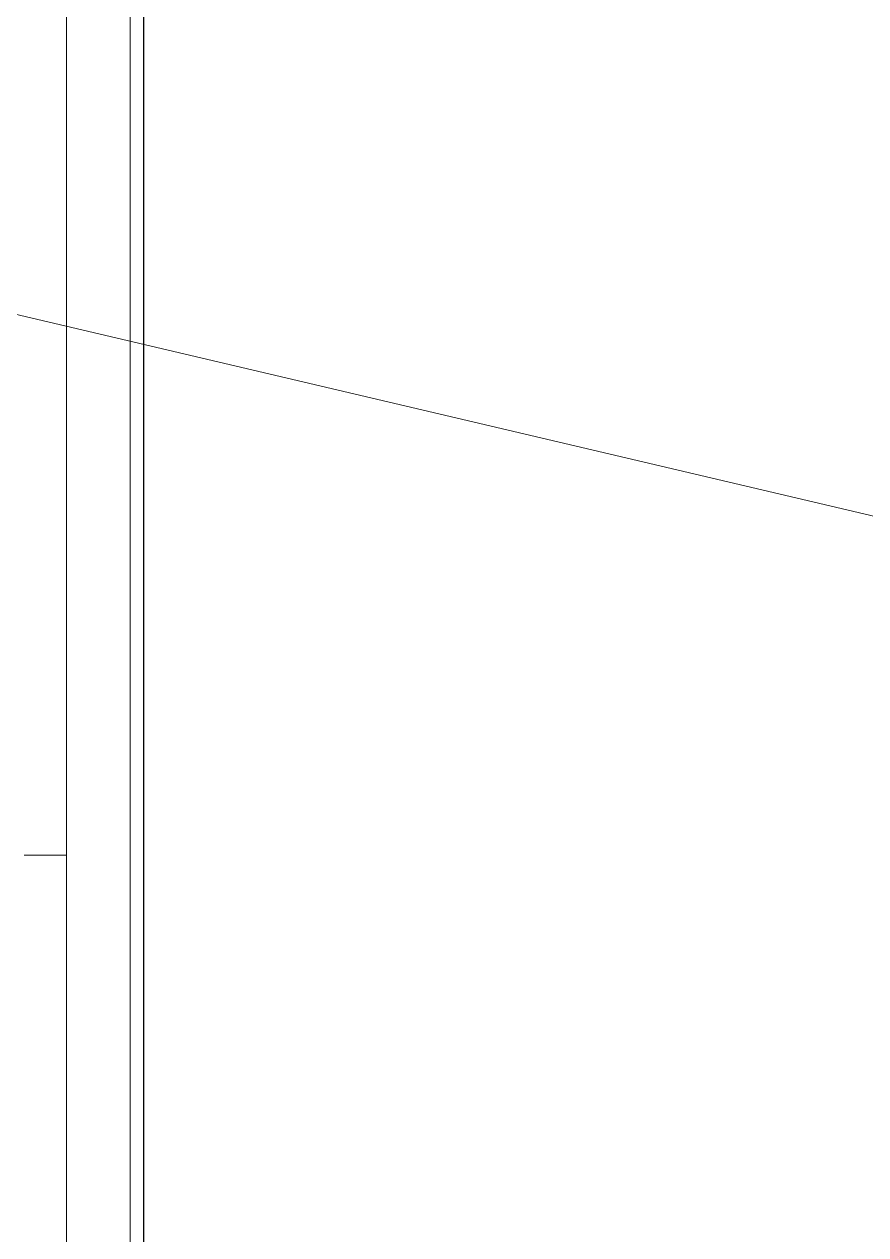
# Model space of a CAD drawing. Header units: inches. Extents: x 21035 to 27109, y -23277 to -20247.
# Drawn here: x 26281.89 to 26301.75, y -22496.94 to -22468.39 of the extents above; entities that cross this region are included whole.
import ezdxf

# ---------------------------------------------------------------- set-up
doc = ezdxf.new("R2010")
doc.units = ezdxf.units.IN
doc.header["$MEASUREMENT"] = 0
for name, color, linetype, lineweight in [('A-ANNO-IDEN', 131, 'Continuous', 9), ('A-WALL', 113, 'Continuous', 9), ('A-WALL-PATT', 111, 'Continuous', 25)]:
    doc.layers.add(name, color=color, linetype=linetype, lineweight=lineweight)

msp = doc.modelspace()

# ---------------------------------------------------------------- hatches: boundary and pattern name
at = {"layer": 'A-WALL-PATT', "lineweight": 9}
h = msp.add_hatch(dxfattribs=at)
h.set_pattern_fill('FP_13', color=256, style=0, pattern_type=2)
h.set_pattern_definition([(0, (0, 0), (0, 24), []), (90, (0, 0), (-24, 1e-15), [])])
h.paths.add_polyline_path([(26281.89, -22686.928), (26282.89, -22686.928), (26282.89, -22373.678), (26281.89, -22373.678), (26281.89, -22685.308)], flags=0)

# ---------------------------------------------------------------- linework, layer by layer
at = {"layer": 'A-ANNO-IDEN', "color": 163}
msp.add_line((26140.125, -22441.927), (26586.214, -22546.864), dxfattribs=at)
at = {"layer": 'A-WALL'}
for p, q in [((26282.89, -22372.928), (26282.89, -22687.678)), ((26284.39, -22372.928), (26284.39, -22687.678))]:
    msp.add_line(p, q, dxfattribs=at)
at = {"layer": 'A-WALL', "lineweight": 25}
msp.add_line((26284.703, -22372.928), (26284.703, -22687.678), dxfattribs=at)

doc.saveas('drawing.dxf')
